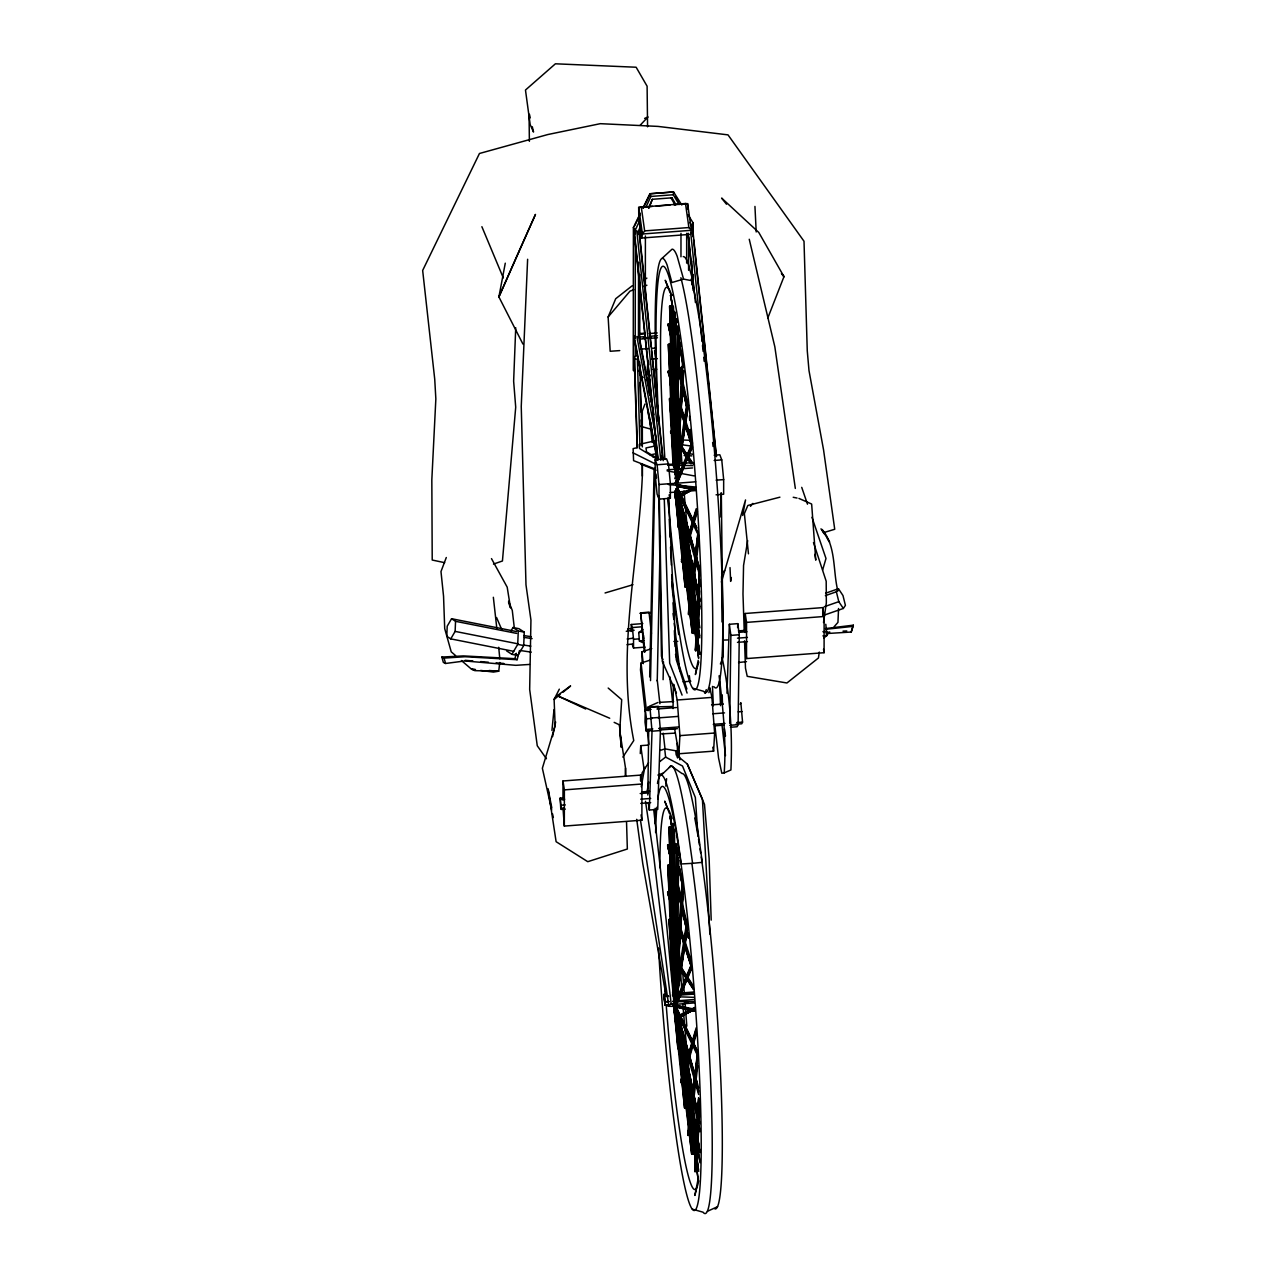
<?xml version="1.0" encoding="UTF-8"?>
<svg xmlns="http://www.w3.org/2000/svg" width="1276" height="1276" viewBox="0 0 1276 1276"><rect width="100%" height="100%" fill="white"/><g stroke="black" fill="none" stroke-linecap="round" stroke-linejoin="round"><path stroke-width="1.5" d="M564.151 797.787L560.18 798.09L560.722 807.947L561.28 809.415L565.252 809.112M561.28 809.415L560.18 798.09M562.971 807.644L564.327 826.082L641.892 820.197L641.924 784.006L640.552 775.106L562.987 780.976L562.971 800.036M564.327 826.082L564.375 789.876L562.987 780.976M640.329 213.299L633.39 227.511L633.247 370.295L635.193 371.81M636.804 355.541L634.491 356.69L634.475 366.946L637.155 447.86M634.491 356.69L637.378 447.286M635.209 356.052L635.225 342.271M635.225 338.331L635.336 237.878M635.336 233.939L635.336 229.999L640.265 219.408M638.463 337.119L638.542 262.234M639.723 362.145L642.322 446.919M639.755 342.064L639.818 274.595M639.866 238.867L639.866 228.946M640.552 780.832L640.552 775.106M645.337 298.712L645.401 235.964M655.178 459.679L655.162 474.321L657.076 494.035L659.006 499.123L670.363 498.262L670.379 483.636L668.465 463.906L666.535 458.818L655.178 459.679L657.108 464.767L659.006 484.497L659.006 499.123M680.969 256.811L680.985 233.285M686.648 263.111L686.679 233.333M688.593 270.273L688.625 236.778M691.815 284.803L691.847 261.165M691.879 229.664L693.171 222.981L688.003 214.815M693.091 290.402L693.107 274.547M693.155 236.857L693.171 222.981M714.145 455.213L719.823 454.782L721.753 459.886L723.667 479.601L723.651 494.227L716.075 494.801M745.152 642.051L746.524 658.575L824.089 652.706L824.121 616.499L822.749 607.615L745.184 613.485L745.168 632.529M746.524 658.575L746.556 622.385L745.184 613.485M822.733 615.223L822.749 607.615M822.924 635.895L826.896 635.592L825.795 624.267M674.207 467.702L674.845 312.269M674.318 829.193L673.648 996.588L672.755 823.451M647.841 795.028L648.687 730.51M729.712 723.364L730.877 635.384L729.346 624.283L737.767 623.645L739.283 634.746L738.102 724.672L737.161 726.746L730.43 727.256M676.727 426.391L677.269 390.743M677.524 372.927L678.21 327.39M675.993 961.163L676.28 941.353M676.551 923.537L677.636 850.279M654.923 823.626L655.21 808.266M655.21 469.042L633.582 460.636L633.119 448.626L636.931 447.716M649.691 676.918L654.125 468.531M650.521 680.618L655.035 468.26M657.236 681.001L660.314 536.111M663.105 679.677L663.472 661.813M678.098 390.807L676.455 464.336L679.47 335.444M678.178 386.819L679.167 343.1M678.098 887.857L676.089 977.304L678.848 860.327M678.178 883.885L678.545 867.983M677.971 325.46L674.621 468.276L679.087 335.428M677.125 428.289L678.003 390.6M678.194 382.656L679.119 342.989M677.333 850.342L673.856 999.092L678.417 860.311M527.626 259.267L521.246 406.454L525.983 584.823L530.944 620.072L529.668 689.487L537.26 745.758L546.447 758.757M649.309 810.037L652.02 731.196L649.915 706.936L658.32 706.298L660.426 730.558L657.73 809.399L649.309 810.037L648.304 802.636M726.985 693.267L729.346 624.283M737.624 627.585L737.767 623.645M515.727 327.772L513.638 381.189L515.711 407.188L502.441 560.993L493.477 564.072M450.763 638.877L455.133 631.397L455.548 621.316L451.576 618.716L447.206 626.197L446.791 636.277L450.763 638.877L513.75 651.35M506.62 650.888L511.899 654.333L517.721 644.38L518.279 630.966L513 627.521L511.054 630.838M511.899 654.333L517.881 655.529L523.702 645.56L524.245 632.146L518.981 628.701L513 627.521M699.136 600.709L697.111 650.202L695.564 650.744L696.074 636.054L695.356 649.899L697.111 650.202L699.647 600.805M699.376 594.775L699.535 590.82M699.695 586.848L699.854 582.893M698.435 1125.576L696.983 1161.208L698.897 1125.655M698.754 1117.664L698.993 1111.715M647.57 126.802L647.107 86.21L636.134 67.229L555.411 63.8L525.473 90.038L530.178 124.585L533.528 132.05L532.299 126.739M670.65 859.386L667.635 844.84L669.278 845.238L673.202 862.592M838.555 608.508L837.949 622.385L834.137 626.707M696.473 628.159L698.195 594.568M698.387 590.613L699.392 570.851M696.074 640.871L695.564 650.744L696.154 640.839M696.265 636.915L699.599 571.712M696.441 1139.181L695.835 1151.048L696.505 1138.974M696.951 1129.308L697.446 1119.419M697.86 1111.524L698.562 1097.695M695.835 1155.849L695.021 1171.655L696.584 1171.097L696.887 1165.179L696.584 1171.097L694.83 1170.794L695.643 1154.987L695.021 1171.655L699.312 1100.295M696.042 1151.893L698.754 1098.556M699.312 1117.76L699.918 1105.893M696.505 628.015L698.179 596.195M698.387 592.208L699.535 570.324M697.015 1129.037L697.541 1119.084M697.956 1111.125L698.594 1099.194M673.361 684.351L673.042 708.595M709.839 687.684L711.912 697.398L714.624 733.014L713.603 751.149L678.896 753.765L679.917 735.63L677.205 700.014L673.888 684.478M714.847 725.294L718.548 757.944L721.801 773.224L724.21 772.889C726.411 740.479 722.998 707.941 719.09 675.786M640.281 753.59L640.743 745.663L648.479 745.072M677.269 460.173L677.731 452.214M678.082 446.249L678.784 434.319M679.135 428.353L679.948 414.429M680.299 408.464L680.985 396.533M681.336 390.552L683.091 360.725M676.966 977.097L677.668 965.166M678.019 959.201L678.704 947.27M679.055 941.305L679.869 927.381M680.22 921.416L680.921 909.469M681.272 903.504L682.325 885.608M696.393 636.868L698.658 599.21M699.009 593.26L699.248 589.305M699.487 585.333L699.838 579.384M683.154 377.871L676.695 475.119L683.824 370.63M682.756 896.789L676.296 994.036L683.282 891.525M674.956 474.768L682.74 360.39M677.444 460.349L677.987 452.454M678.242 448.514L679.183 434.701M679.454 430.762L680.523 414.987M680.794 411.031L683.075 377.505M675.77 1001.979L674.015 1001.596L682.07 883.263M677.173 977.304L677.987 965.469M678.258 961.53L679.183 947.717M679.454 943.777L680.539 928.003M680.794 924.047L682.676 896.438M673.058 375.862L671.288 305.65L669.613 306.224L673.712 465.501L671.288 305.65L674.366 425.099M671.782 869.052L670.761 826.545L669.071 827.135L673.377 994.371L675.004 994.706M651.765 648.639L641.924 651.797L642.147 663.361M675.02 474.784L683.282 370.503M674.015 1001.596L683.202 885.512M622.863 757.099L633.757 740.558C616.228 652.818 638.399 563.976 642.338 476.044L642.338 464.225L642.338 476.044M649.675 660.282L641.062 663.026L640.488 669.772L645.114 710.971M677.301 743.382L677.588 757.976L676.934 752.09M648.017 361.06L647.219 369.944L648.367 375.288M551.934 730.478L554.007 709.6M693.634 580.133L690.109 613.708L688.562 614.522L695.133 556.113M694.67 570.26L695.308 564.343M695.723 560.387L696.552 552.492M696.967 548.536L697.382 544.597M698.004 538.663L698.419 534.724M689.582 1134.603L690.412 1126.708L689.582 1134.603L688.035 1135.433L688.753 1126.182M690.826 1122.768L693.107 1101.044M693.522 1097.089L694.144 1091.171M695.803 1075.381L696.425 1069.447M696.84 1065.508L697.254 1061.552M679.135 204.527L673.265 194.749L673.568 191.958L649.867 193.761L642.929 207.972M695.595 552.189L697.701 534.485M689.965 602.735L688.562 614.522L690.077 602.83M690.428 598.795L698.147 533.91M698.53 542.922L690.109 613.708L688.354 613.134L695.085 557.835M689.694 1118.318L689.215 1122.242L689.742 1118.239M690.396 1112.417L690.858 1108.477M692.501 1094.712L691.799 1100.614L692.629 1094.553M692.964 1090.789L697.398 1053.434M697.382 1056.783L688.035 1135.433L691.321 1110.088M690.986 1122.816L697.765 1065.795M499.777 662.467L498.725 671.208L493.429 672.085L480.669 670.426M695.803 551.918L697.972 534.15M687.828 1134.045L688.785 1126.134M690.46 1112.321L690.954 1108.365M693.107 1090.597L697.446 1055.045M690.587 598.938L698.69 536.558M691.831 1106.196L697.398 1063.307M555.65 721.961L552.572 736.635M677.556 472.264L676.998 476.155L677.684 472.184M678.114 468.356L681.161 446.919M681.719 443.011L682.277 439.119M682.82 435.228L687.27 404.029M678.688 981.467L676.184 999.012L678.976 981.308M679.231 977.575L683.394 948.323M683.952 944.431L687.014 922.979M819.288 652.084L818.442 657.985L786.941 682.979L747.226 676.328L745.471 668.13L744.546 640.807M823.514 622.544L826.338 602.862L826.194 581.234L813.482 542.555M676.966 479.601L686.998 413.073M687.062 930.06L675.833 1004.419L674.079 1003.797L687.142 919.326M687.062 402.339L675.227 478.963L687.955 404.731M678.29 468.26L686.791 413.249M676.982 479.585L688.514 404.939M679.582 977.384L686.871 930.236M687.381 929.773L675.833 1004.419L675.626 1002.92M826.928 633.534L851.22 632.035L853.341 625.176L825.285 628.59M853.341 625.176L851.22 632.035M747.672 540.641L743.557 565.491L742.983 593.978L744.227 631.062M647.091 791.662L648.718 781.997M674.079 1003.797L687.094 927.588M640.727 780.577L642.163 772.809L648.591 762.745M641.222 786.718L644.779 767.275M731.339 577.518L730.638 581.393L730.016 567.597M742.696 515.456L745.535 499.937L721.418 582.063M505.28 263.175L498.9 296.925L522.921 344.041M698.211 660.298L695.404 674.541L697.462 666.231M697.685 1181.209L694.862 1195.437L696.919 1187.143M641.621 238.038L642.434 234.002L638.67 207.414L685.483 203.506L687.605 203.697L691.385 230.302L690.555 234.337L641.621 238.038L638.782 218.547L638.67 207.414L652.371 206.377M519.38 650.696L517.179 659.708L514.962 658.671L516.286 653.264M670.506 295.569L672.213 295.234L670.506 295.569L674.51 316.926M673.09 833.978L670.075 816.034L673.202 833.531M685.643 551.136L688.689 539.652M689.694 535.808L692.74 524.324M694.272 518.582L696.297 510.91M687.126 1064.375L688.657 1058.633M689.662 1054.805L692.214 1045.235M693.219 1041.391L696.265 1029.907M681.352 559.957L682.453 556.161L681.543 561.711L683.091 560.706M685.754 544.788L696.202 508.741M686.488 544.645L696.393 510.496M685.85 551.232L697.414 511.389M685.212 1065.683L696.217 1027.754M684.861 1069.352L695.867 1031.407M686.408 1068.347L696.329 1034.198M685.898 544.756L696.138 510.544M685.356 1065.667L696.17 1029.557M686.711 544.836L697.047 511.07M685.021 1069.495L686.169 1065.747M687.317 1061.999L695.93 1033.863M704.958 693.378L706.266 689.63M644.938 404.061L642.306 411.031L642.322 444.526M446.297 557.5L440.986 571.552L443.554 596.275L444.702 628.605L451.241 651.861L455.596 655.577M767.785 318.059L783.974 276.637L758.789 232.471L721.626 198.083L726.507 204.24M822.653 569.925L825.987 558.489L811.951 517.306M708.882 692.645L710.333 689.056M720.398 663.983L723.269 656.821L721.307 492.791M677.636 479.792L692.517 442.9M691.225 965.645L675.61 1004.387L675.801 1006.206L674.047 1005.408L690.97 965.39M676.152 483.476L676.328 485.295L691.145 448.913M690.603 969.824L675.801 1006.206L691.177 969.824M619.737 350.597L610.183 351.267L608.126 316.974L615.702 298.728L632.114 285.84M675.355 482.695L692.278 442.66M677.684 479.84L687.684 456.186M689.231 452.549L690.763 448.913M676.328 485.295L692.485 447.094M691.002 968.005L675.61 1004.387L674.047 1005.408L691.353 967.734M638.574 230.717L640.871 225.485M648.543 208.036L652.371 199.295L672.037 197.812L675.945 204.67M648.99 208.148L652.371 199.295M651.127 709.456L645.273 709.903L645.002 722.12L646.214 731.02L652.068 730.574M648.974 709.009L649.915 706.936M646.214 731.02L646.501 718.803L645.273 709.903M740.112 704.32L740.862 702.661L742.552 722.12L741.803 723.779L735.949 724.226M675.403 482.711L691.895 446.823M645.991 207.031L650.919 196.44L649.867 193.761L673.568 191.958L681.815 205.021M634.682 225.74L639.882 215.134M643.359 208.068L650.297 193.92M559.319 689.152L554.119 699.408L555.156 725.789L542.364 768.248L551.663 809.973M674.047 1003.733L672.596 1006.381L667.906 1006.238L671.176 1003.845L674.047 1003.733L666.216 920.538L653.695 809.462M825.381 595.637L836.37 591.793L838.444 588.73L842.973 595.525L845.414 605.382L843.34 608.461L823.18 615.479M641.254 206.856L644.651 230.892L642.434 234.002L691.385 230.302L688.88 227.543L685.483 203.506M750.447 506.333L752.888 503.414M608.126 316.974L630.025 291.103L633.773 289.796M823.961 638.207L829.049 632.449M640.249 125.144L647.985 116.945L644.619 118.413M661.096 775.25L671.048 765.887L682.134 773.623A224.097 16.508 85.6 0 1 698.817 837.423L702.294 862.337L692.581 863.326L681.256 863.964L677.779 839.05A224.097 16.508 85.6 0 0 657.459 783.464M662.196 258.215L672.053 249.203A228.675 17.72 85.7 0 1 677.189 256.348L683.553 279.109L692.964 280.927L688.179 263.51A220.174 17.051 85.7 0 0 683.234 256.635M678.88 370.71L683.473 366.882M681.049 373.023L684.016 370.534M560.068 694.591L554.119 699.408L557.229 695.675L570.516 685.914M563.051 692.182L570.5 686.153M659.756 761.628L665.609 757.083L664.716 749.156M721.61 572.956L724.672 570.595M678.928 369.211L683.378 365.877M642.482 642.498L639.404 641.03L638.734 632.513L642.945 629.61M679.98 526.685L678.417 527.706L674.908 491.053L685.1 587.024L686.855 587.646L684.973 570.021M671.846 411.303L671.112 397.618L669.501 398.638L673.074 465.07M672.213 980.112L668.959 919.549L670.57 918.529M644.3 652.116L640.664 612.911L649.005 612.081L651.414 633.598M678.593 496.651L686.966 491.834M681.416 1015.632L694.83 1007.928M686.105 1107.058L684.558 1107.935L673.537 1004.1M643.598 279.859L646.884 278.136M690.412 490.861L678.688 496.954L690.46 490.973M681.496 1016.127L693.219 1010.034L681.416 1015.951M680.22 494.211L686.935 490.781M678.593 496.763L690.348 490.75M674.749 991.883L673.106 992.728L667.779 865.335L669.437 864.506L671.846 922.213M675.132 1004.531L673.473 1005.36L698.61 1094.457M679.693 1015.122L694.814 1007.402M679.837 1017.036L694.957 1009.316M707.398 1211.307L717.575 1206.681M649.388 706.282L658.017 702.454M680.571 494.402L689.534 490.447M680.028 1015.313L694.383 1008.981M724.21 772.889L730.909 769.954C732.615 732.536 730.031 694.575 722.152 657.938M689.885 603.022L693.761 632.433L692.214 633.071L675.004 491.34L680.842 534.405M689.869 1127.856L693.235 1153.344L691.672 1153.967L673.521 1004.372M657.89 775.074L663.408 773.065M643.136 286.526L646.9 285.218M825.636 593.196L838.444 588.73M824.152 606.77L838.81 601.666L843.34 608.461M675.068 993.797L673.377 994.371L670.761 826.545L674.35 965.916M659.836 750.511L665.003 748.868L678.178 751.229M823.467 532.682L834.727 529.269L823.562 449.902L809 370.598L807.261 350.772L804.008 241.244L728.006 134.873L657.969 126.404L600.294 123.676L547.835 134.538L479.457 153.487L422.659 270.448L434.733 379.243L435.85 398.941L431.83 479.792L432.213 560.036L444.654 562.668M672.037 197.812L671.112 198.083L675.004 204.91M605.063 592.973L632.992 584.711M683.553 279.109L671.926 282.522L667.141 265.089A220.174 17.051 85.7 0 0 657.475 408.958M779.907 497.177L747.832 505.471L744.371 513.622L748.454 553.816M653.137 457.015L656.789 456.154M825.971 632.944L829.815 632.051M641.142 443.968L654.269 440.97M650.138 454.974L657.3 453.395M655.082 445.978L645.991 447.956L646.517 451.816L657.475 458.531M826.226 629.243L852.129 626.468M638.734 632.513L641.764 632.083M639.404 641.03L643.933 640.393M626.261 631.269L634.14 630.264M514.962 658.671L463.347 655.912L441.847 657.06L443.362 662.435L445.579 663.472L464.863 660.968L515.807 665.322L529.428 664.445M627.617 629.004L631.492 628.51M627.154 638.973L632.976 638.223M627.026 644.699L632.944 643.949M668.863 1004.69L665.019 1005.137L664.078 994.275L665.019 1005.137L668.911 1004.85M684.271 1002.856L688.115 1002.41M738.565 662.515L746.476 661.638M650.872 612.592L639.93 613.341M631.285 631.476L631.253 624.49L642.801 623.597M631.253 624.49L632.37 627.537L641.987 626.787M645.098 647.123L633.55 648.017L633.518 639.292L639.292 638.845M650.919 196.44L673.265 194.749M656.295 206.074L669.996 205.037M673.903 204.734L687.605 203.697L687.668 209.28M644.651 230.892L688.88 227.543M637.729 232.184L641.7 231.881M637.713 234.226L641.684 233.923M639.069 333.594L645.018 333.148M639.34 334.312L645.289 333.865M649.261 333.562L657.204 332.956M637.617 337.215L645.56 336.609M649.532 336.322L657.475 335.716M643.295 338.092L651.239 337.502M639.595 339.113L645.56 338.666M649.532 338.363L657.475 337.757M657.108 464.767L668.465 463.906M714.177 460.461L721.753 459.886M667.715 464.496L673.568 464.065M677.46 463.762L693.075 462.582M667.173 469.855L674.988 469.265M678.88 468.978L692.549 467.941M659.006 484.497L670.379 483.636M716.091 480.175L723.667 479.601M668.385 483.859L695.707 481.802M670.139 492.52L695.5 490.59M746.556 622.385L824.121 616.499M738.373 630.886L746.316 630.28M738.932 632.354L746.875 631.748M730.877 635.384L739.283 634.746M737.496 638.159L747.417 637.41M822.924 631.7L826.896 631.397M737.48 642.354L747.417 641.605M683.107 681.815L690.826 681.225M677.205 700.014L711.912 697.398M656.981 709.009L676.487 707.542M711.593 704.878L723.301 704.001M651.43 718.021L659.836 717.399M646.501 718.803L652.355 718.356M658.193 717.909L677.7 716.442M712.821 713.778L724.529 712.885M738.182 711.864L742.074 711.561M646.964 729.362L652.818 728.915M658.671 728.468L678.178 726.985M713.284 724.337L724.991 723.444M736.699 722.567L742.552 722.12M659.867 729.984L677.428 728.66M714.496 725.853L724.242 725.103M652.02 731.196L660.426 730.558M729.697 725.31L738.102 724.672M679.917 735.63L714.624 733.014M564.375 789.876L641.924 784.006M641.637 791.918L649.596 791.327M560.738 799.542L564.71 799.255M640.201 793.528L648.16 792.938M561.28 805.204L565.252 804.917M640.759 799.191L650.696 798.441M640.759 803.401L650.68 802.636M677.7 993.238L693.267 992.058M668.512 995.998L664.621 996.301L663.999 997.688L665.019 1005.137L664.621 996.301L668.56 996.428M672.42 995.711L693.825 994.084M668.991 1001.437L665.099 1001.724L668.991 1001.708M672.883 1001.134L694.288 999.523M672.803 1004.547L694.224 1002.936M652.18 348.316L656.008 348.045M652.961 369.53L656.789 369.258M640.727 349.13L648.367 348.587M651.845 359.034L657.347 358.668M441.847 657.06L444.064 658.097L465.07 656.725L517.179 659.708M659.963 702.342L673.616 701.561M661.558 733.891L675.195 733.126M843.037 631.126L846.785 630.966M677.859 993.813L693.602 993.27M673.888 641.461L677.795 641.35M722.631 640.105L728.484 639.93M672.277 706.505L647.666 707.048L648.08 710.764M669.102 728.947L674.797 728.819M672.867 1001.692L694.256 1001.564M667.651 465.07L673.457 465.214M677.317 465.293L692.772 465.644M681.256 444.702L690.284 445.898M683.761 452.549L692.453 454.224M682.883 440.029L690.779 440.284M684.159 455.596L691.911 455.883M680.347 996.859L694.112 997.338M475.454 669.517L471.562 669.23L461.402 660.537M489.027 670.506L498.725 671.208L474.847 670.65L471.562 669.23L475.214 669.709M465.086 660.33L472.838 660.952M480.605 661.59L488.357 662.228M496.125 662.85L503.892 663.488M668.385 484.513L695.595 487.017M678.066 486.475L693.075 488.692M694.415 1009.874L673.935 1006.27L675.514 1005.185L694.367 1009.157M523.734 635.576L531.215 636.692M523.351 645.018L530.832 646.135M520.018 650.473L531.263 652.148M524.404 637.442L532.108 638.606M667.125 470.876L694.08 475.884M518.279 630.966L524.245 632.146M451.576 618.716L516.493 631.556M455.548 621.316L516.636 633.406M455.133 631.397L518.136 643.87M517.721 644.38L523.702 645.56M793.209 497.273L797.021 498.039M671.24 306.559L669.613 306.224L672.053 375.224M670.697 827.47L669.071 827.135L672.277 917.811M694.894 488.261L676.041 484.274L695.101 489.234M676.344 485.757L695.197 489.729M678.066 486.587L695.037 490.175M694.654 1010.64L673.935 1006.27L694.559 1010.927M694.495 1011.07L675.658 1007.099L675.514 1005.185L694.559 1010.145M683.697 548.792L693.969 633.438L692.214 633.071L679.837 521.134M676.344 485.789L695.085 490.016M640.616 426.328L650.888 429.151M656.024 470.238L640.6 464.017M692.836 688.242L703.602 691.289A216.378 16.763 85.7 0 0 709.775 531.294A216.378 16.763 85.7 0 0 680.874 277.737M692.31 1209.154L703.076 1212.2A216.378 16.763 85.7 0 0 711.466 1102.767A216.378 16.763 85.7 0 0 691.959 863.82M634.794 358.62L637.41 359.401L639.946 445.834M683.617 1083.085L686.313 1108.557L684.558 1107.935L678.593 1042.508M670.554 358.795L669.98 345.03L668.321 344.44L673.393 465.852M674.765 993.318L673.106 992.728L669.437 864.506L669.437 865.941L667.779 865.335L670.57 916.535M675.132 1005.967L673.473 1005.36L698.674 1091.076M669.31 892.737L667.635 892.099L670.697 903.025M609.721 718.244L557.229 695.675L585.7 709.025M798.935 498.422L811.648 504.036L815.779 560.148L814.822 554.342M680.172 528.503L678.417 527.706L677.269 509.985M680.826 1059.239L673.6 1004.34L677.891 1048.617L679.63 1049.398M671.192 399.404L669.501 398.638L670.554 412.451M672.851 991.835L674.541 992.6M655.082 463.794L633.024 452.836M671.782 952.933L670.075 952.135L672.293 957.207M614.155 722.36L619.498 724.864L621.205 747.034L619.498 724.864M672.643 991.819L674.366 992.648M665.609 757.083L682.5 766.015L695.34 797.468L698.004 836.593M657.698 459.615L639.499 448.434L639.276 444.399M515.233 653.79L517.881 655.529M645.592 371.842L650.281 375.144M639.914 375.224L643.072 377.505M646.23 379.769L649.372 382.05M645.576 372.576L649.962 376.117M638.431 370.614L641.238 372.879M646.836 377.409L649.644 379.674M709.871 934.16L702.422 799.223L687.27 763.973L676.2 754.961L675.754 751.006M608.189 688.051L621.699 699.679L619.737 730.542L625.527 768.2L625.559 776.047M633.39 227.511L635.336 229.999M822.111 529.444C836.37 546.272 832.734 570.835 837.885 590.995M679.614 445.755L686.297 455.277M689.63 460.046L691.863 463.22M677.971 965.071L692.437 985.71M820.978 528.838L824.2 533.751M827.422 538.647L829.575 541.917L822.526 530.465M678.688 441.735L693.554 464.432M678.034 442.565L691.847 463.635M678.13 444.399L690.874 463.858M678.146 962.646L691.943 983.716M678.561 965.103L693.426 987.783M677.604 965.31L693.522 989.618M675.738 197.11L678.832 201.975M679.135 444.67L690.842 463.14M678.593 965.565L693.506 989.091M678.561 441.911L692.086 463.332M678.019 962.822L692.581 985.885M689.917 222.455L691.879 225.724M676.041 488.883L697.382 531.358M692.405 1043.417L673.728 1006.254L697.43 1055.268M694.176 1046.958L697.733 1054.04M679.422 493.11L695.883 526.366M678.019 1012.267L696.217 1049.016M697.047 528.105L676.727 486.076L697.653 532.283M679.342 493.11L695.436 526.382M675.961 488.852L698.817 536.111M697.35 1050.754L675.339 1005.233L697.111 1053.194M677.955 1012.267L695.739 1049.032M491.483 558.617L507.194 587.167L510.512 607.886L508.55 602.575M663.089 659.836L661.462 656.247L658.783 496.061M676.44 692.932L662.276 661.447L659.325 497.48M496.555 617.504L501.803 629.754M668.544 288.153L665.243 280.241L670.123 292.874M481.881 226.697L503.318 277.945M668.018 809.048L664.716 801.137L669.581 813.785M508.55 601.235L512.282 610.391L514.34 628.143M682.07 695.117L669.677 663.153L664.27 498.836M826.338 634.14L826.896 635.592M669.071 494.881L670.363 498.262M687.27 763.973L704.48 804.374L709.121 858.381L711.195 920.108M632.449 644.97L633.55 648.017M801.727 487.352L807.485 504.195M675.801 395.066L677.077 398.798M678.338 402.514L680.236 408.097M682.772 415.545L684.67 421.128M686.584 426.71L691.018 439.741M667.667 893.647L670.841 902.945M673.377 910.394L674.637 914.11M675.897 917.843L677.173 921.559M678.433 925.291L679.709 929.008M680.969 932.724L691.114 962.519M675.482 654.476L686.887 688.976M674.079 384.969L691.034 437.524M674.222 389.962L692.389 446.265M674.86 393.375L679.709 408.4M681.512 414.03L691.815 445.93M687.078 693.091L676.28 659.676L668.736 498.788M671.734 900.25L679.598 924.653M680.81 928.402L691.098 960.318M670.666 901.478L667.635 892.099L670.618 901.462M691.241 965.294L671.878 905.242L684.319 944.495M672.516 908.656L679.167 929.295M680.379 933.059L684.016 944.32M685.228 948.068L690.667 964.959M674.127 389.914L680.092 408.623M681.878 414.237L691.991 446.042M685.499 948.243L690.858 965.071M674.541 387.027L690.97 440.188M671.654 900.346L679.279 925.02M680.459 928.816L691.018 962.997M675.69 490.175L699.774 572.079M698.466 564.965L678.928 496.476L698.674 566.56M697.398 1083.978L677.843 1015.473L697.063 1083.675M444.064 658.097L445.579 663.472M677.795 491.196L699.726 568.921M675.61 490.144L699.679 575.444M698.658 1087.934L675.658 1006.429L698.578 1092.32M677.7 491.26L700.141 575.221M749.251 239.266L774.835 346.785L795.331 488.437M836.37 591.793L838.81 601.666M670.41 334.583L668.177 323.929L669.804 324.327L670.682 328.187L669.804 324.327L668.13 324.981L670.745 336.545M673.154 346.099L674.525 351.857M675.897 357.615L678.178 367.217M680.012 374.889L682.293 384.491M683.202 388.335L687.317 405.608M667.603 845.892L670.331 857.408M671.702 863.166L673.074 868.924M675.817 880.44L676.743 884.284M678.098 890.042L680.842 901.558M682.676 909.23L685.866 922.676M529.444 114.33L530.258 117.886M671.989 333.977L687.254 401.446M671.67 339.352L686.919 406.821M672.484 344.265L674.238 351.969M675.1 355.829L678.162 369.322M679.023 373.182L682.086 386.676M682.947 390.52L687.317 409.803M674.51 868.366L677.125 879.93M677.987 883.789L687.142 924.271M672.867 867.967L667.635 844.84L672.867 868.127M674.175 873.757L680.714 902.674M682.022 908.448L686.392 927.732M687.254 931.576L688.562 937.366M671.527 863.246L672.835 869.02M675.451 880.584L676.759 886.373M678.066 892.163L680.682 903.727M681.99 909.501L688.53 938.418M671.654 339.464L682.102 386.038M682.979 389.914L687.333 409.325M674.175 873.948L680.698 903.057M682.006 908.879L688.546 938.004M552.508 813.769L553.353 817.549M675.849 492.536L698.658 597.551M698.131 1118.462L673.616 1005.663L699.822 1131.812M671.91 334.073L687.062 404.157M669.278 845.238L673.058 862.767M674.318 868.605L676.854 880.28M678.114 886.118L686.951 927.014M649.5 380.631L650.266 384.188M712.774 747.257L713.603 751.149M678.896 753.765L674.557 728.373M700.014 600.884L681.416 512.091L698.355 593.771M681.288 1034.932L699.87 1123.709M677.843 493.876L700.03 600.629M675.754 492.52L699.95 608.971M677.715 1016.717L699.886 1123.47M681.272 1035.107L698.626 1118.558M693.761 632.433L693.969 633.438M693.235 1153.344L693.426 1154.349L691.672 1153.967L678.657 1036.144M677.715 493.924L699.966 606.882M677.572 1016.765L699.822 1129.738M551.822 807.947L548.09 788.887L556.113 841.697L587.757 861.683L627.345 849.018L626.532 821.744M675.61 322.748L678.162 336.338M679.996 346.035L683.282 363.5M638.989 335.524L653.982 414.844M661.67 455.468L662.404 459.344M639.037 337.885L649.644 393.997M650.377 397.857L651.111 401.733M636.852 336.465L656.614 440.938M634.044 335.907L657.459 459.711M634.092 338.268L657.14 460.142M669.964 816.481L673.25 833.946M675.801 847.535L678.369 861.125M679.821 868.876L682.022 880.52M676.376 318.569L677.062 322.445M678.242 337.901L670.618 295.139L678.13 338.347M678.928 341.793L683.442 367.073M678.912 341.92L683.33 367.52M670.075 816.034L673.186 833.579M678.019 860.869L674.908 843.324L678.05 860.758M682.166 884.268L679.055 866.723L681.862 882.147M675.514 847.599L678.29 863.15M679.326 868.988L682.102 884.539M666.184 996.524L642.753 863.517L636.708 819.336M675.53 492.265L689.901 573.977M690.587 577.869L698.131 620.662M698.275 1145.465L673.616 1005.392L699.934 1162.707M676.2 318.809L676.87 322.732M677.54 326.656L678.21 330.596M680.204 342.383L680.874 346.306M676.344 843.643L678.338 855.43M680.124 509.826L699.854 627.84M684.941 539.588L685.595 543.528M686.249 547.452L698.435 620.2M675.451 492.392L699.806 637.872M678.928 1026.797L699.998 1152.611L685.1 1064.328M677.668 496.077L678.29 500.017M678.912 503.956L699.742 635.863M678.688 1026.829L699.838 1160.713M668.752 1005.185L640.44 819.942M823.53 649.149L824.089 652.706M654.604 350.565L656.039 359.816M641.062 814.87L641.892 820.197M675.291 491.786L684.67 554.358M685.26 558.266L686.137 564.136M686.727 568.043L688.769 581.744M689.359 585.652L698.435 646.278M645.481 801.328L653.663 855.765L671.176 1003.845M673.6 1004.866L684.718 1079.177M685.308 1083.085L697.605 1165.227M687.876 570.037L688.434 573.977M688.992 577.9L699.822 654.46L682.437 531.055M686.504 1085.063L687.062 1088.986M687.62 1092.91L698.738 1171.448M680.236 515.376L680.794 519.3M681.336 523.224L681.894 527.132M687.796 569.846L688.338 573.769M688.896 577.677L698.562 646.246M675.179 491.802L698.642 658.32L679.885 515.36M678.513 750.4L679.837 759.874M692.581 863.326L688.019 830.851A228.197 16.811 85.6 0 0 669.39 767.37M640.743 745.663L644.189 770.305M680.252 1040.211L698.466 1169.502M673.537 1004.882L698.387 1181.193L679.853 1040.195M686.855 587.646L686.648 586.147L685.1 587.024L678.768 517.641M678.848 507.529L679.358 511.453M681.368 538.328L682.134 544.214M682.66 548.138L683.17 552.045M687.557 585.381L689.375 599.114M648.415 361.124L648.91 364.824M677.795 1024.516L678.322 1028.44M678.832 1032.364L679.342 1036.272M681.352 1063.163L682.118 1069.033M682.644 1072.957L683.41 1078.842M687.541 1110.216L688.067 1114.139M688.577 1118.047L689.359 1123.933M676.519 499.219L677.014 503.143M674.749 1010.321L675.738 1018.168M676.487 1024.054L676.982 1027.977M725.486 755.615L721.945 724.337M680.347 521.246L680.826 525.17M681.543 531.087L682.022 535.011M682.5 538.95L683.218 544.868M679.103 1036.24L679.582 1040.179M680.283 1046.081L680.762 1050.02M681.48 1055.922L681.958 1059.862M682.676 1065.763L693.426 1154.349L686.52 1097.615M675.179 491.196L676.854 505.041M677.333 508.996L678.29 516.908M678.768 520.863L679.486 526.797M681.623 544.613L682.102 548.568M673.696 1004.196L677.03 1031.885M677.508 1035.841L678.226 1041.774M678.944 1047.708L679.422 1051.663M680.379 1059.574L680.858 1063.53M689.343 675.706L690.045 681.623M654.923 382.561L656.725 398.048M650.218 394.236L648.639 380.679L648.878 387.649M650.68 398.096L651.127 401.972M649.325 391.525L649.771 395.401M650.808 422.117L653.105 441.863M673.138 613.533L673.824 619.45M674.286 623.39L679.821 670.745M649.325 416.853L652.323 442.501M656.008 474.082L656.454 478.021M658.528 495.79L658.99 499.729M674.653 633.917L678.098 663.504M648.208 411.111L648.75 415.801M669.788 676.679L672.659 702.183M657.268 680.204L659.915 703.746M663.233 733.174L665.003 748.868M641.062 663.026L646.374 710.11M647.331 730.59L648.878 744.323M640.664 612.911L645.034 651.908M641.924 651.797L643.264 663.68M493.349 597.28L496.795 628.095M678.976 513.271L679.406 517.211M677.795 1028.297L678.226 1032.22M680.411 526.908L680.826 530.832M681.655 538.663L682.07 542.587M682.692 548.473L683.314 554.342M683.936 560.228L684.558 566.177M681.528 1063.498L681.942 1067.406M682.58 1073.291L683.202 1079.161M683.617 1083.18L686.313 1108.557M716.506 456.664L692.485 226.889L693.187 235.821M693.602 239.776L716.171 455.691M690.699 232.519L702.087 341.458M702.502 345.413L703.124 351.363M703.746 357.296L704.161 361.267M712.646 442.469L713.061 446.44M688.163 233.205L695.42 302.54M688.035 234.21L693.841 289.668M639.196 230.924L663.217 460.684M639.069 231.929L651.063 346.817M651.478 350.772L662.659 457.733M636.788 230.605L660.808 460.381M634.252 231.291L658.065 459.089M634.332 234.29L657.922 460.094M632.37 627.537L633.518 639.292M498.709 647.299L499.809 658.815M677.684 505.743L678.226 511.692M676.599 1020.704L676.966 1024.66M677.684 1032.587L678.226 1038.536M675.179 496.779L675.339 498.693M643.535 635.273L643.806 638.686M720.525 705.692L719.536 681.129M713.364 705.835L712.486 686.424M671.001 418.384L671.766 428.257M672.659 440.108L673.122 446.026M682.851 974.194L684.319 993.43M685.053 1003.032L686.823 1026.111M668.959 919.549L670.474 939.295M671.224 949.169L671.83 957.064M676.36 496.189L676.87 504.068M675.435 1011.182L675.69 1015.122M676.216 1023.017L677.891 1048.617M670.57 385.783L668.321 344.44L669.964 343.595L671.798 387.378M671.208 397.586L671.862 409.405M672.819 427.125L673.042 431.065M672.787 428.88L673.106 434.749M671.846 941.975L671.208 930.252L671.862 940.157M672.883 961.514L673.106 965.422M754.945 206.425L756.205 231.961M668.241 497.385L668.879 511.309M669.246 519.252L670.075 537.164M670.538 547.101L671.351 564.997M671.814 574.934L672.643 592.83M673.106 602.782L673.824 618.685M674.382 630.615L675.116 646.533M674.047 441.448L674.366 449.327M670.187 883.646L670.522 891.509M671.958 391.365L673.122 419.23M674.047 441.113L674.366 449.088M672.34 934.16L673.09 952.071M672.611 390.998L673.09 404.795M672.835 933.585L673.122 941.481M690.22 429.438L690.683 443.266M689.534 416.199L689.662 420.139M689.981 430.012L690.125 433.968M690.252 437.907L690.38 441.847M639.483 368.557L639.675 374.474M639.946 382.369L640.919 411.973M641.174 419.852L642.019 445.515M671.112 397.618L671.782 419.421M672.037 427.332L673.202 464.99M670.953 930.411L671.798 958.148M671.926 962.12L672.484 979.952M673.473 465.9L669.964 343.595L669.98 345.03M673.935 409.516L674.35 425.355M672.293 889.181L673.058 919.039M673.393 930.427L674.382 968.053M673.01 462.279L673.074 465.74M673.457 306.527L675.084 425.945M672.867 823.451L674.366 932.915M529.062 114.489L529.38 141.317M720.765 493.349L721.004 517.099M721.578 576.449L722.025 621.97M675.642 431.703L674.988 318.442L675.514 425.945M674.478 843.324L675.259 978.437M675.052 312.237L675.642 425.658M673.313 306.527L674.127 467.718M674.525 835.126L675.259 978.405M642.275 426.248L642.291 444.176M625.527 768.2L625.527 775.617M665.817 786.112A228.197 16.811 85.6 0 1 666.614 778.695M678.736 634.635A220.174 17.051 85.7 0 1 671.702 582.191M658.113 421.16A220.174 17.051 85.7 0 1 657.794 415.035M725.502 736.077A30.401 2.361 85.7 0 1 724.529 728.851M722.551 704.767A30.401 2.361 85.7 0 1 722.248 694.846M694.75 817.996A212.502 16.46 85.7 0 1 697.924 835.525M698.53 839.177A212.502 16.46 85.7 0 1 699.423 844.872M700.03 848.811A212.502 16.46 85.7 0 1 700.636 852.847M701.242 856.962A212.502 16.46 85.7 0 1 721.1 1086.977A212.502 16.46 85.7 0 1 714.863 1208.882M657.794 799.143A212.502 16.46 85.7 0 1 692.326 967.288A212.502 16.46 85.7 0 1 693.522 1210.334A212.502 16.46 85.7 0 1 658.528 948.084M655.609 832.622A212.502 16.46 85.7 0 1 656.885 807.245M698.626 1180.874A191.24 14.818 85.7 0 1 666.231 1005.376M665.354 993.797A191.24 14.818 85.7 0 1 664.668 984.195M659.915 867.824A191.24 14.818 85.7 0 1 671.989 818.698M698.977 1145.274A191.24 14.818 85.7 0 1 697.462 1136.134M696.568 1130.265A191.24 14.818 85.7 0 1 682.867 1004.116M681.99 992.537A191.24 14.818 85.7 0 1 680.539 971.419M680.156 965.517A191.24 14.818 85.7 0 1 679.135 947.893M678.736 940.189A191.24 14.818 85.7 0 1 678.098 927.062M677.843 920.825A191.24 14.818 85.7 0 1 676.918 892.817M676.822 889.053A191.24 14.818 85.7 0 1 676.711 883.566M676.583 872.768A191.24 14.818 85.7 0 1 676.727 847.806M691.177 279.141A212.502 16.46 85.7 0 1 719.823 527.754A212.502 16.46 85.7 0 1 713.874 686.648M658.129 409.373A212.502 16.46 85.7 0 1 674.382 299.381A212.502 16.46 85.7 0 1 701.816 631.476A212.502 16.46 85.7 0 1 672.436 582.59M658.735 421.176A212.502 16.46 85.7 0 1 658.416 415.242M698.769 661.925A191.24 14.818 85.7 0 1 668.018 499.809M664.94 459.488A191.24 14.818 85.7 0 1 671.814 295.538M697.701 613.293A191.24 14.818 85.7 0 1 684.016 490.909M681.974 463.954A191.24 14.818 85.7 0 1 681.065 450.508M680.571 442.644A191.24 14.818 85.7 0 1 677.987 389.643M677.396 370.024A191.24 14.818 85.7 0 1 677.253 362.655M677.157 356.116A191.24 14.818 85.7 0 1 677.189 330.372M683.186 556.033L681.543 561.711L683.266 556.097M681.91 1077.072L681.001 1082.622L682.564 1081.617L680.81 1080.868L681.942 1077.072M682.102 1078.826L681.001 1082.622L682.15 1078.874M518.71 251.93L498.9 296.925L535.473 214.4L518.71 251.93M676.376 1018.519L674.797 1019.604L674.653 1017.69L676.376 1018.519M674.095 991.643L672.532 992.68L674.27 993.462L674.095 991.643M672.308 432.022L670.697 433.058L670.602 431.224L672.308 432.022M674.047 993.43L672.5 994.291L674.254 994.929L674.047 993.43M669.836 371.842L668.209 372.736L670.618 380.248L668.177 371.188L669.836 371.842M783.974 276.637L781.534 273.558L783.974 276.637M672.197 955.373L670.075 952.135L672.197 955.485M670.602 378.701L668.177 371.188L670.554 378.685M670.363 333.562L668.177 323.929L670.347 333.626"/></g></svg>
